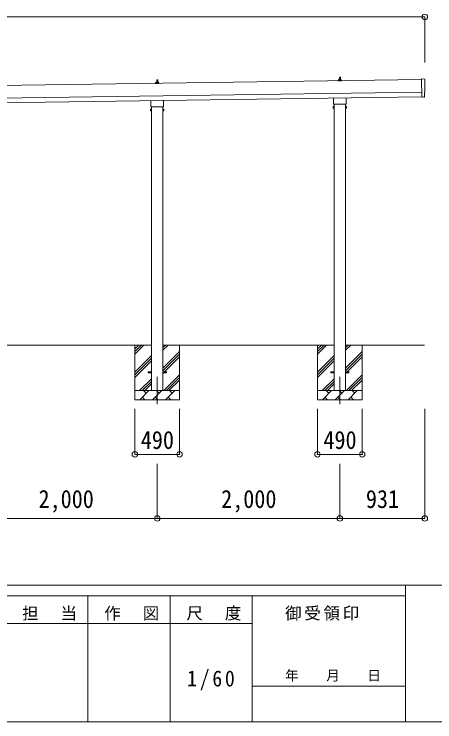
# Model space of a CAD drawing. Units: millimetres at full size, sheet at 1:60. Extents: x -16864 to 16864, y -11640 to 11640.
# Drawn here: x 6395 to 11003, y -11640 to -3881 of the extents above; entities that cross this region are included whole.
import ezdxf
from ezdxf.enums import TextEntityAlignment as Align

# ---------------------------------------------------------------- set-up
doc = ezdxf.new("R2010")
doc.units = ezdxf.units.MM
doc.header["$LTSCALE"] = 60
doc.header["$PDMODE"] = 32
doc.header["$PDSIZE"] = 60
doc.linetypes.add('CHAIN1', pattern=[8, 5, -1, 1, -1])
for name, color, linetype, lineweight in [('0-1_Defpoints', 7, 'CHAIN1', 9), ('0-2_TEXT1', 4, 'Continuous', 9), ('0-3_SHAPE', 7, 'Continuous', 9), ('0-8_TABLE1', 6, 'Continuous', 9), ('F-0', 7, 'Continuous', 9)]:
    doc.layers.add(name, color=color, linetype=linetype, lineweight=lineweight)
doc.styles.add('ＭＳ ゴシック', font='')
doc.styles.get('ＭＳ ゴシック').set_extended_font_data('MS Gothic')

msp = doc.modelspace()

# ---------------------------------------------------------------- linework, layer by layer
at = {"layer": '0-1_Defpoints'}
for p, q in [((7962.19, -7858.64), (7962.19, -8207.64)), ((9962.19, -7858.64), (9962.19, -8207.64))]:
    msp.add_line(p, q, dxfattribs=at)
at = {"layer": '0-2_TEXT1'}
for p, q in [((9956.49, -4596.53), (9957.22, -4573)), ((9958.22, -4572.03), (9966.77, -4572.03)), ((9967.77, -4573), (9968.49, -4596.53)), ((10857.87, -4596.58), (4647.25, -4685.3)), ((7944.24, -4640.6), (7944.24, -4632.88)), ((7980.74, -4640.6), (7944.24, -4640.6)), ((7944.62, -4632.1), (7980.36, -4632.1)), ((7945.01, -4631.91), (7951.73, -4630.28)), ((7952.11, -4630.1), (7972.87, -4630.1)), ((7952.49, -4629.31), (7952.49, -4625.1)), ((7953.49, -4625.1), (7971.49, -4625.1)), ((7956.49, -4625.1), (7957.22, -4601.57)), ((7958.22, -4600.6), (7966.77, -4600.6)), ((7967.77, -4601.57), (7968.49, -4625.1)), ((7972.49, -4629.31), (7972.49, -4625.1)), ((7979.98, -4631.91), (7973.26, -4630.28)), ((7980.74, -4640.6), (7980.74, -4632.88)), ((9944.24, -4612.03), (9944.24, -4604.31)), ((9980.74, -4612.03), (9944.24, -4612.03)), ((9944.62, -4603.53), (9980.36, -4603.53)), ((9945.01, -4603.34), (9951.73, -4601.71)), ((9952.11, -4601.53), (9972.87, -4601.53)), ((9952.49, -4600.74), (9952.49, -4596.53)), ((9953.49, -4596.53), (9971.49, -4596.53)), ((9972.49, -4600.74), (9972.49, -4596.53)), ((9979.98, -4603.34), (9973.26, -4601.71)), ((9980.74, -4612.03), (9980.74, -4604.31)), ((10857.8, -4591.49), (10860.64, -4790.33)), ((10889.47, -4592.7), (10857.8, -4591.49)), ((4649.25, -4825.29), (10859.87, -4736.57)), ((4649.96, -4875.29), (10860.58, -4786.56)), ((9893.89, -4856.01), (9893.89, -4800.37)), ((10030.49, -4798.42), (10030.49, -4856.01)), ((10878.85, -4789.17), (10860.64, -4790.33)), ((10879.52, -4789.79), (10878.85, -4789.17)), ((10880.27, -4790.05), (10887.18, -4789.59)), ((7892.19, -4893.36), (7892.19, -4887.86)), ((7893.89, -4884.58), (7893.89, -4828.94)), ((8030.49, -4826.99), (8030.49, -4884.58)), ((8032.19, -4887.86), (8032.19, -4893.36)), ((9892.19, -4864.79), (9892.19, -4859.29)), ((10030.12, -4868.29), (9894.25, -4868.29)), ((9899.69, -4868.29), (9899.69, -8008.64)), ((10024.69, -8008.64), (10024.69, -4868.29)), ((10032.19, -4859.29), (10032.19, -4864.79)), ((7888.19, -4922.86), (7888.94, -4921.54)), ((7888.19, -4922.86), (7888.19, -4939.86)), ((7888.19, -4939.86), (7888.94, -4941.17)), ((7895.19, -4926.45), (7888.94, -4926.45)), ((7895.19, -4936.26), (7888.94, -4936.26)), ((7895.19, -4941.17), (7888.94, -4941.17)), ((8030.12, -4896.86), (7894.25, -4896.86)), ((7897.69, -4940.56), (7895.19, -4940.56)), ((7899.69, -4896.86), (7899.69, -8008.64)), ((8024.69, -8008.64), (8024.69, -4896.86)), ((8026.69, -4940.56), (8029.19, -4940.56)), ((8029.19, -4926.45), (8035.43, -4926.45)), ((8029.19, -4936.26), (8035.43, -4936.26)), ((8029.19, -4941.17), (8035.43, -4941.17)), ((8036.19, -4922.86), (8035.43, -4921.54)), ((8036.19, -4939.86), (8035.43, -4941.17)), ((8036.19, -4922.86), (8036.19, -4939.86)), ((9888.19, -4894.29), (9888.94, -4892.97)), ((9888.19, -4894.29), (9888.19, -4911.29)), ((9888.19, -4911.29), (9888.94, -4912.6)), ((9895.19, -4897.88), (9888.94, -4897.88)), ((9895.19, -4907.69), (9888.94, -4907.69)), ((9895.19, -4912.6), (9888.94, -4912.6)), ((9897.69, -4911.99), (9895.19, -4911.99)), ((10026.69, -4911.99), (10029.19, -4911.99)), ((10029.19, -4897.88), (10035.43, -4897.88)), ((10029.19, -4907.69), (10035.43, -4907.69)), ((10029.19, -4912.6), (10035.43, -4912.6)), ((10036.19, -4894.29), (10035.43, -4892.97)), ((10036.19, -4911.29), (10035.43, -4912.6)), ((10036.19, -4894.29), (10036.19, -4911.29)), ((7862.19, -7804.14), (7899.69, -7804.14)), ((7862.19, -7813.14), (7862.19, -7804.14)), ((7862.19, -7804.14), (7899.69, -7804.14)), ((7862.19, -7813.14), (7862.19, -7804.14)), ((7862.19, -7813.14), (7899.69, -7813.14)), ((7862.19, -7813.14), (7899.69, -7813.14)), ((8024.69, -7804.14), (8062.19, -7804.14)), ((8024.69, -7804.14), (8062.19, -7804.14)), ((8024.69, -7813.14), (8062.19, -7813.14)), ((8024.69, -7813.14), (8062.19, -7813.14)), ((8062.19, -7813.14), (8062.19, -7804.14)), ((8062.19, -7813.14), (8062.19, -7804.14)), ((9862.19, -7804.14), (9899.69, -7804.14)), ((9862.19, -7813.14), (9862.19, -7804.14)), ((9862.19, -7804.14), (9899.69, -7804.14)), ((9862.19, -7813.14), (9862.19, -7804.14)), ((9862.19, -7813.14), (9899.69, -7813.14)), ((9862.19, -7813.14), (9899.69, -7813.14)), ((10024.69, -7804.14), (10062.19, -7804.14)), ((10024.69, -7804.14), (10062.19, -7804.14)), ((10024.69, -7813.14), (10062.19, -7813.14)), ((10024.69, -7813.14), (10062.19, -7813.14)), ((10062.19, -7813.14), (10062.19, -7804.14)), ((10062.19, -7813.14), (10062.19, -7804.14))]:
    msp.add_line(p, q, dxfattribs=at)
for points in [[(10889.98, -4786.56), (10889.3, -4739.53), (10889.91, -4739.53)], [(7895.19, -4941.17), (7895.19, -4921.54), (7888.94, -4921.54)], [(7895.19, -4940.56), (7895.19, -4922.16), (7897.69, -4922.16)], [(8029.19, -4940.56), (8029.19, -4922.16), (8026.69, -4922.16)], [(8029.19, -4941.17), (8029.19, -4921.54), (8035.43, -4921.54)], [(9895.19, -4912.6), (9895.19, -4892.97), (9888.94, -4892.97)], [(9895.19, -4911.99), (9895.19, -4893.59), (9897.69, -4893.59)], [(10029.19, -4911.99), (10029.19, -4893.59), (10026.69, -4893.59)], [(10029.19, -4912.6), (10029.19, -4892.97), (10035.43, -4892.97)]]:
    msp.add_lwpolyline(points, dxfattribs=at)
for points in [[(7897.69, -4941.86), (7897.69, -4920.86), (7899.69, -4920.86), (7899.69, -4941.86)], [(8026.69, -4941.86), (8026.69, -4920.86), (8024.69, -4920.86), (8024.69, -4941.86)], [(9897.69, -4913.29), (9897.69, -4892.29), (9899.69, -4892.29), (9899.69, -4913.29)], [(10026.69, -4913.29), (10026.69, -4892.29), (10024.69, -4892.29), (10024.69, -4913.29)]]:
    msp.add_lwpolyline(points, close=True, dxfattribs=at)
for centre, radius, start, end in [((9958.22, -4573.03), 1, 90, 178.60509), ((9966.77, -4573.03), 1, 1.39491, 90), ((7945.24, -4632.88), 1, 103.62699, 180), ((7951.49, -4629.31), 1, 283.62699, 0), ((7956.58, -4625.73), 4.13, 90, 171.17633), ((7953.49, -4626.1), 1, 90, 180), ((7958.22, -4601.6), 1, 90, 178.60509), ((7965.83, -4625.1), 4.83, 133.60282, 180), ((7959.16, -4625.1), 4.83, 0, 46.39718), ((7966.77, -4601.6), 1, 1.39491, 90), ((7968.41, -4625.73), 4.13, 8.82367, 90), ((7971.49, -4626.1), 1, 0, 90), ((7973.49, -4629.31), 1, 180, 256.37301), ((7979.74, -4632.88), 1, 0, 76.37301), ((9945.24, -4604.31), 1, 103.62699, 180), ((9951.49, -4600.74), 1, 283.62699, 0), ((9956.58, -4597.16), 4.13, 90, 171.17633), ((9953.49, -4597.53), 1, 90, 180), ((9965.83, -4596.53), 4.83, 133.60282, 180), ((9959.16, -4596.53), 4.83, 0, 46.39718), ((9968.41, -4597.16), 4.13, 8.82367, 90), ((9971.49, -4597.53), 1, 0, 90), ((9973.49, -4600.74), 1, 180, 256.37301), ((9979.74, -4604.31), 1, 0, 76.37301), ((10880.2, -4789.05), 1, 227.3164, 273.81435), ((7896.19, -4887.86), 4, 125.09963, 180), ((8028.19, -4887.86), 4, 0, 54.90037), ((9896.19, -4859.29), 4, 125.09963, 180), ((9896.19, -4864.79), 4, 180, 194.47751), ((9896.19, -4864.79), 4, 194.47751, 241.04498), ((10028.19, -4864.79), 4, 298.95502, 345.52249), ((10028.19, -4859.29), 4, 0, 54.90037), ((10028.19, -4864.79), 4, 345.52249, 0), ((7892.53, -4924), 4.34, 145.61575, 214.38425), ((7892.53, -4938.72), 4.34, 145.61575, 214.38425), ((7904.43, -4931.36), 16.24, 162.41205, 197.58795), ((7896.19, -4893.36), 4, 180, 194.47751), ((7896.19, -4893.36), 4, 194.47751, 241.04498), ((8028.19, -4893.36), 4, 298.95502, 345.52249), ((8028.19, -4893.36), 4, 345.52249, 0), ((8019.94, -4931.36), 16.24, 342.41205, 17.58795), ((8031.84, -4924), 4.34, 325.61575, 34.38425), ((8031.84, -4938.72), 4.34, 325.61575, 34.38425), ((9892.53, -4895.42), 4.34, 145.61575, 214.38425), ((9904.43, -4902.79), 16.24, 162.41205, 197.58795), ((9892.53, -4910.15), 4.34, 145.61575, 214.38425), ((10019.94, -4902.79), 16.24, 342.41205, 17.58795), ((10031.84, -4895.42), 4.34, 325.61575, 34.38425), ((10031.84, -4910.15), 4.34, 325.61575, 34.38425)]:
    msp.add_arc(centre, radius, start, end, dxfattribs=at)
for centre, major_axis, ratio, start_param, end_param in [((10889.27, -4595.69), (3, -0.04), 0.99863, 6.2683889, 7.8016218), ((15655.65, -4598.04), (-4762.89, -68.04), 0.99863, 6.268406, 6.2977043), ((10886.97, -4786.59), (2.21, -2.04), 0.9974, 5.5252311, 7.0411395), ((10889.84, -4735.13), (4.41, -0.06), 0.99863, 4.712389, 6.2976778)]:
    msp.add_ellipse(centre, major_axis=major_axis, ratio=ratio, start_param=start_param, end_param=end_param, dxfattribs=at)
at = {"layer": '0-3_SHAPE'}
for p, q in [((7899.69, -7508.64), (6024.69, -7508.64)), ((7717.19, -7508.64), (7717.19, -8108.64)), ((7717.19, -7552.12), (7760.67, -7508.64)), ((7717.19, -7580.41), (7788.95, -7508.64)), ((7717.19, -7608.69), (7817.24, -7508.64)), ((9899.69, -7508.64), (8024.69, -7508.64)), ((8024.69, -7537.47), (8053.51, -7508.64)), ((8024.69, -7565.75), (8081.79, -7508.64)), ((8207.19, -7508.64), (8207.19, -8108.64)), ((9717.19, -7508.64), (9717.19, -8108.64)), ((9717.19, -7552.12), (9760.67, -7508.64)), ((9717.19, -7580.41), (9788.95, -7508.64)), ((9717.19, -7608.69), (9817.24, -7508.64)), ((10890.19, -7508.64), (10024.69, -7508.64)), ((10024.69, -7537.47), (10053.51, -7508.64)), ((10024.69, -7565.75), (10081.79, -7508.64)), ((10207.19, -7508.64), (10207.19, -8108.64)), ((8024.69, -7763.74), (8207.19, -7581.24)), ((10024.69, -7763.74), (10207.19, -7581.24)), ((7717.19, -7806.68), (7899.69, -7624.18)), ((7717.19, -7834.97), (7899.69, -7652.47)), ((7717.19, -7863.25), (7899.69, -7680.75)), ((8024.69, -7792.02), (8207.19, -7609.52)), ((8024.69, -7820.31), (8207.19, -7637.81)), ((9717.19, -7806.68), (9899.69, -7624.18)), ((9717.19, -7834.97), (9899.69, -7652.47)), ((9717.19, -7863.25), (9899.69, -7680.75)), ((10024.69, -7792.02), (10207.19, -7609.52)), ((10024.69, -7820.31), (10207.19, -7637.81)), ((8034.34, -8008.64), (8207.19, -7835.8)), ((10034.34, -8008.64), (10207.19, -7835.8)), ((7769.78, -8008.64), (7899.69, -7878.74)), ((7798.07, -8008.64), (7899.69, -7907.02)), ((8062.63, -8008.64), (8207.19, -7864.08)), ((8090.91, -8008.64), (8207.19, -7892.37)), ((9769.78, -8008.64), (9899.69, -7878.74)), ((9798.07, -8008.64), (9899.69, -7907.02)), ((10062.63, -8008.64), (10207.19, -7864.08)), ((10090.91, -8008.64), (10207.19, -7892.37)), ((7826.35, -8008.64), (7899.69, -7935.31)), ((9826.35, -8008.64), (9899.69, -7935.31)), ((7717.19, -8008.64), (8207.19, -8008.64)), ((7770.76, -8108.64), (7870.76, -8008.64)), ((7842.21, -8037.2), (7813.66, -8008.64)), ((7912.19, -8108.64), (8012.19, -8008.64)), ((7983.63, -8037.2), (7955.08, -8008.64)), ((8053.61, -8108.64), (8153.61, -8008.64)), ((8125.05, -8037.2), (8096.5, -8008.64)), ((9717.19, -8008.64), (10207.19, -8008.64)), ((9770.76, -8108.64), (9870.76, -8008.64)), ((9842.21, -8037.2), (9813.66, -8008.64)), ((9912.19, -8108.64), (10012.19, -8008.64)), ((9983.63, -8037.2), (9955.08, -8008.64)), ((10053.61, -8108.64), (10153.61, -8008.64)), ((10125.05, -8037.2), (10096.5, -8008.64)), ((8207.19, -8108.64), (7717.19, -8108.64)), ((7799.32, -8080.09), (7827.87, -8108.64)), ((7940.74, -8080.09), (7969.29, -8108.64)), ((8082.16, -8080.09), (8110.71, -8108.64)), ((10207.19, -8108.64), (9717.19, -8108.64)), ((9799.32, -8080.09), (9827.87, -8108.64)), ((9940.74, -8080.09), (9969.29, -8108.64)), ((10082.16, -8080.09), (10110.71, -8108.64))]:
    msp.add_line(p, q, dxfattribs=at)
at = {"layer": '0-8_TABLE1'}
for p, q in [((10893.19, -3911), (-965.81, -3911)), ((10893.19, -3911), (10893.19, -4411)), ((7717.19, -8707.64), (7717.19, -8207.64)), ((8207.19, -8707.64), (8207.19, -8207.64)), ((9717.19, -8707.64), (9717.19, -8207.64)), ((10207.19, -8707.64), (10207.19, -8207.64)), ((10893.19, -9409.64), (10893.19, -8207.64)), ((7717.19, -8707.64), (8207.19, -8707.64)), ((9717.19, -8707.64), (10207.19, -8707.64)), ((7962.19, -9409.64), (7962.19, -8809.64)), ((9962.19, -9409.64), (9962.19, -8809.64)), ((7962.19, -9409.64), (5962.19, -9409.64)), ((9962.19, -9409.64), (7962.19, -9409.64)), ((10893.19, -9409.64), (9962.19, -9409.64))]:
    msp.add_line(p, q, dxfattribs=at)
for p in [(10893.19, -3911), (7717.19, -8707.64), (8207.19, -8707.64), (9717.19, -8707.64), (10207.19, -8707.64), (7962.19, -9409.64), (9962.19, -9409.64), (10893.19, -9409.64)]:
    msp.add_point(p, dxfattribs=at)
at = {"layer": 'F-0', "color": 5, "lineweight": 5}
for p, q in [((-16864.12, -10140), (16015.88, -10140)), ((10682.37, -10140), (10682.37, -11640)), ((-16864.12, -10260), (10682.37, -10260)), ((7202.37, -10260), (7202.37, -11640)), ((8102.36, -10260), (8102.36, -11640)), ((9002.37, -10260), (9002.37, -11640)), ((5402.37, -10560), (9002.37, -10560)), ((9002.37, -11250), (10682.37, -11250)), ((-16864.12, -11640), (16015.88, -11640))]:
    msp.add_line(p, q, dxfattribs=at)

# ---------------------------------------------------------------- texts
at = {"layer": '0-8_TABLE1', "color": 7, "style": 'ＭＳ ゴシック', "width": 0.9}
for s, p in [('490', (7782.19, -8707.64)), ('490', (9782.19, -8707.64)), ('2,000', (6662.19, -9354.64)), ('2,000', (8662.19, -9354.64)), ('931', (10247.69, -9354.64))]:
    msp.add_text(s, height=197.9, dxfattribs=at).set_placement(p, align=Align.BOTTOM_LEFT)
at = {"layer": 'F-0', "style": 'ＭＳ ゴシック'}
msp.add_text('年\u3000\u3000月\u3000\u3000日', height=110, dxfattribs=at).set_placement((9362.37, -11220), align=Align.BOTTOM_LEFT)
at = {"layer": 'F-0', "attachment_point": 7, "style": 'ＭＳ ゴシック'}
for s, insert, char_height in [('\\T1.17;担\u3000当', (6482.37, -10530), 132), ('\\T1.17;作\u3000図', (7382.37, -10530), 132), ('\\T1.17;尺\u3000度', (8282.37, -10530), 132), ('\\T1.17;御受領印', (9362.37, -10530), 132), ('\\T1.28;\\W0.9;1/60', (8289.87, -11295), 176)]:
    msp.add_mtext(s, dxfattribs=dict(at, insert=insert, char_height=char_height))

doc.saveas('drawing.dxf')
